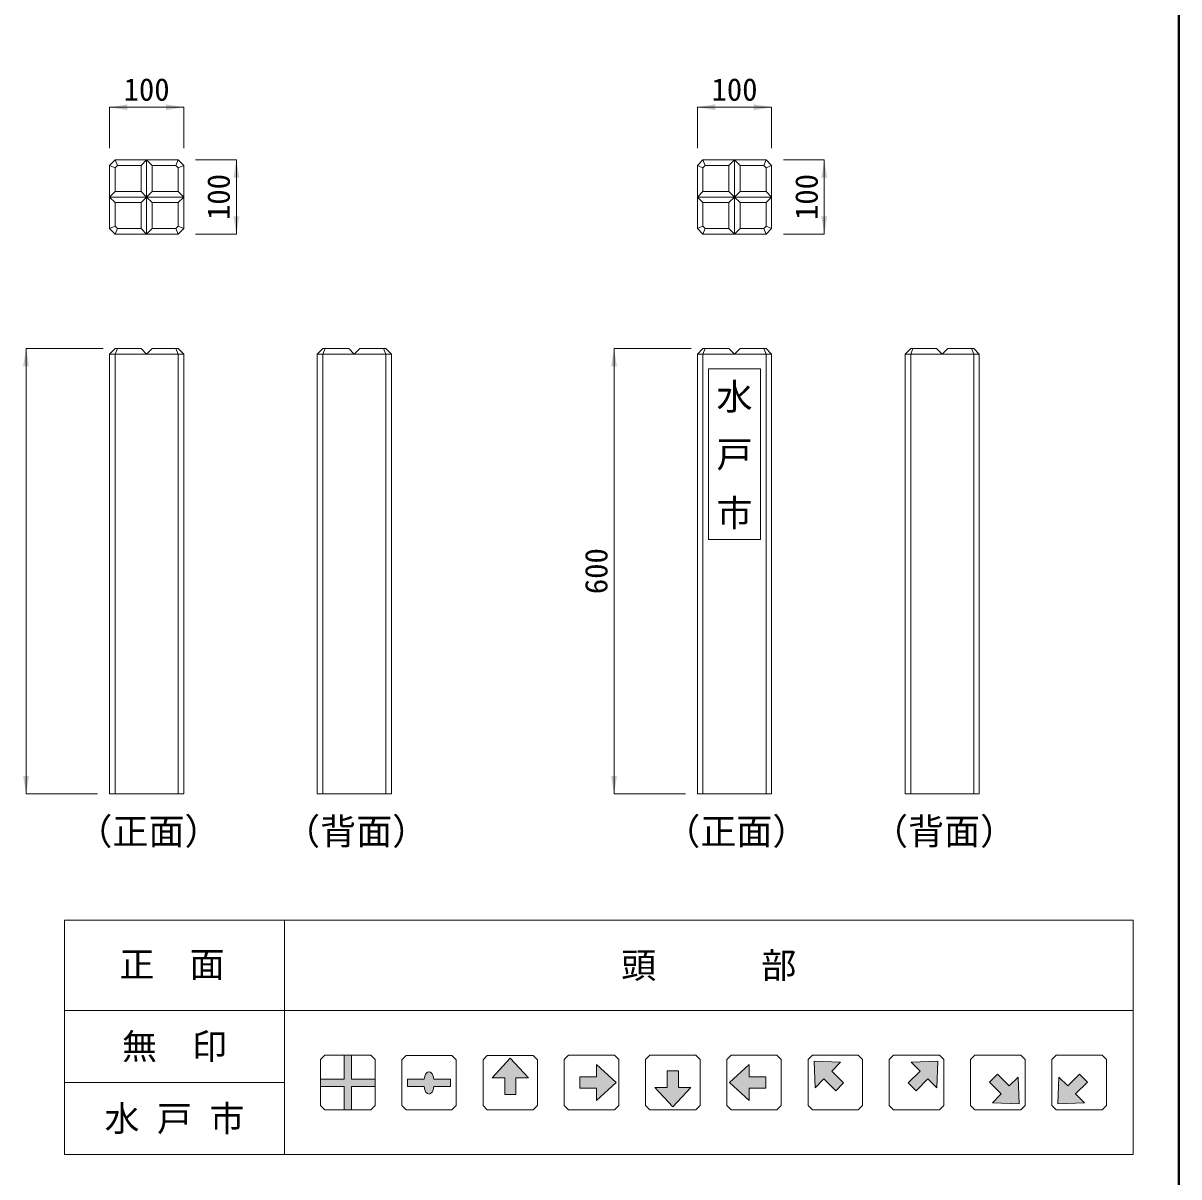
# Model space of a CAD drawing. Units: millimetres at full size, sheet at 1:20. Extents: x -25 to 4175, y 3413 to 9353.
# Drawn here: x 2417 to 3975, y 4881 to 6436 of the extents above; entities that cross this region are included whole.
import ezdxf
from ezdxf.enums import TextEntityAlignment as Align

# ---------------------------------------------------------------- set-up
doc = ezdxf.new("R2010")
doc.units = ezdxf.units.MM
doc.header["$LTSCALE"] = 20
for name, color, linetype, lineweight in [('0_2', 7, 'Continuous', 9), ('図枠', 7, 'Continuous', 5), ('寸法線', 7, 'Continuous', 9), ('本体', 7, 'Continuous', 9)]:
    doc.layers.add(name, color=color, linetype=linetype, lineweight=lineweight)
doc.layers.add('_0-0_', color=7, linetype='Continuous')
doc.layers.add('ハッチング', color=7, linetype='Continuous')
doc.styles.add('ＭＳ ゴシック', font='')
doc.styles.get('ＭＳ ゴシック').set_extended_font_data('MS Gothic')

# ---------------------------------------------------------------- blocks, each defined once
blk = doc.blocks.new('filled_arrow')
at = {"color": 0, "linetype": 'Continuous', "lineweight": -2}
blk.add_solid([(7.5, 1.25), (0, 0), (7.5, -1.25)], dxfattribs=at)

msp = doc.modelspace()

# ---------------------------------------------------------------- hatches: boundary and pattern name
at = {"layer": 'ハッチング'}
for points in [[(2849.6, 5003.36), (2849.6, 4971.91), (2859.6, 4971.91), (2859.6, 5003.36), (2891.35, 5003.36), (2891.35, 5013.06), (2859.6, 5013.06), (2859.6, 5045.41), (2849.6, 5045.41), (2849.6, 5013.06), (2817.85, 5013.06), (2817.85, 5003.36)], [(3081.1, 5015.11), (3097.98, 5015.11), (3073.6, 5041.36), (3049.23, 5015.11), (3066.1, 5015.11), (3066.1, 4992.61), (3081.1, 4992.61)], [(3189.85, 5016.16), (3167.35, 5016.16), (3167.35, 5001.16), (3189.85, 5001.16), (3189.85, 4984.29), (3216.1, 5008.66), (3189.85, 5033.04)], [(3369.1, 5008.66), (3395.35, 4984.29), (3395.35, 5001.16), (3417.85, 5001.16), (3417.85, 5016.16), (3395.35, 5016.16), (3395.35, 5033.04)], [(3483.02, 5037.24), (3484.34, 5001.45), (3496.28, 5013.38), (3512.19, 4997.47), (3522.79, 5008.08), (3506.88, 5023.99), (3518.81, 5035.92)], [(3625.82, 5023.99), (3609.91, 5008.08), (3620.52, 4997.47), (3636.43, 5013.38), (3648.36, 5001.45), (3649.68, 5037.24), (3613.89, 5035.92)], [(3316.98, 5001.91), (3300.1, 5001.91), (3300.1, 5024.41), (3285.1, 5024.41), (3285.1, 5001.91), (3268.23, 5001.91), (3292.6, 4975.66)], [(3757.86, 5015.87), (3745.93, 5003.94), (3730.02, 5019.85), (3719.41, 5009.24), (3735.32, 4993.33), (3723.39, 4981.4), (3759.18, 4980.08)], [(3811.52, 4980.08), (3847.31, 4981.4), (3835.38, 4993.33), (3851.29, 5009.24), (3840.69, 5019.85), (3824.78, 5003.94), (3812.84, 5015.87)]]:
    msp.add_hatch(color=256, dxfattribs=at).paths.add_polyline_path(points)
h = msp.add_hatch(color=256, dxfattribs=at)
edge = h.paths.add_edge_path()
edge.add_ellipse((2964.1, 5008.06), major_axis=(0, 15), ratio=0.4732853, start_angle=126.76045, end_angle=-126.76045)
edge.add_line((2970.79, 5003.06), (2992.91, 5003.06))
edge.add_line((2992.91, 5003.06), (2992.91, 5013.06))
edge.add_line((2992.91, 5013.06), (2970.79, 5013.06))
edge.add_ellipse((2964.1, 5008.06), major_axis=(0, 15), ratio=0.4732853, start_angle=-53.23955, end_angle=53.23955)
edge.add_line((2957.41, 5013.06), (2935.29, 5013.06))
edge.add_line((2935.29, 5013.06), (2935.29, 5003.06))
edge.add_line((2935.29, 5003.06), (2957.41, 5003.06))

# ---------------------------------------------------------------- linework, layer by layer
at = {"layer": '0_2', "lineweight": 13}
for p, q in [((3912.85, 5227.43), (2473.03, 5227.43)), ((2473.03, 4911.66), (2473.03, 5227.43)), ((2769.25, 4911.66), (2769.25, 5227.43)), ((3912.85, 4911.66), (3912.85, 5227.43)), ((2473.03, 5105.66), (3912.85, 5105.66)), ((2849.6, 5045.41), (2849.6, 5013.06)), ((2859.6, 5045.41), (2859.6, 5013.06)), ((2473.03, 5008.66), (2769.25, 5008.66)), ((2817.85, 5013.06), (2849.6, 5013.06)), ((2817.85, 5003.36), (2849.6, 5003.36)), ((2849.6, 5003.36), (2849.6, 4971.91)), ((2859.6, 5013.06), (2891.35, 5013.06)), ((2859.6, 5003.36), (2891.35, 5003.36)), ((2859.6, 5003.36), (2859.6, 4971.91)), ((2935.29, 5013.06), (2957.41, 5013.06)), ((2935.29, 5003.06), (2935.29, 5013.06)), ((2935.29, 5003.06), (2957.41, 5003.06)), ((2992.91, 5013.06), (2970.79, 5013.06)), ((2992.91, 5003.06), (2970.79, 5003.06)), ((2992.91, 5003.06), (2992.91, 5013.06)), ((3912.85, 4911.66), (2473.03, 4911.66))]:
    msp.add_line(p, q, dxfattribs=at)
at = {"layer": '0_2'}
for p, q in [((3073.6, 5041.36), (3049.23, 5015.11)), ((3073.6, 5041.36), (3097.98, 5015.11)), ((3189.85, 5016.16), (3189.85, 5033.04)), ((3216.1, 5008.66), (3189.85, 5033.04)), ((3369.1, 5008.66), (3395.35, 5033.04)), ((3395.35, 5016.16), (3395.35, 5033.04)), ((3483.02, 5037.24), (3484.34, 5001.45)), ((3483.02, 5037.24), (3518.81, 5035.92)), ((3506.88, 5023.99), (3518.81, 5035.92)), ((3649.68, 5037.24), (3613.89, 5035.92)), ((3625.82, 5023.99), (3613.89, 5035.92)), ((3649.68, 5037.24), (3648.36, 5001.45)), ((3167.35, 5001.16), (3167.35, 5016.16)), ((3167.35, 5016.16), (3189.85, 5016.16)), ((3285.1, 5024.41), (3300.1, 5024.41)), ((3285.1, 5024.41), (3285.1, 5001.91)), ((3300.1, 5024.41), (3300.1, 5001.91)), ((3417.85, 5016.16), (3395.35, 5016.16)), ((3417.85, 5001.16), (3417.85, 5016.16)), ((3522.79, 5008.08), (3506.88, 5023.99)), ((3609.91, 5008.08), (3625.82, 5023.99)), ((3730.02, 5019.85), (3719.41, 5009.24)), ((3730.02, 5019.85), (3745.93, 5003.94)), ((3745.93, 5003.94), (3757.86, 5015.87)), ((3759.18, 4980.08), (3757.86, 5015.87)), ((3811.52, 4980.08), (3812.84, 5015.87)), ((3824.78, 5003.94), (3812.84, 5015.87)), ((3840.69, 5019.85), (3824.78, 5003.94)), ((3840.69, 5019.85), (3851.29, 5009.24)), ((3066.1, 5015.11), (3049.23, 5015.11)), ((3066.1, 4992.61), (3066.1, 5015.11)), ((3081.1, 4992.61), (3081.1, 5015.11)), ((3081.1, 5015.11), (3097.98, 5015.11)), ((3167.35, 5001.16), (3189.85, 5001.16)), ((3216.1, 5008.66), (3189.85, 4984.29)), ((3189.85, 5001.16), (3189.85, 4984.29)), ((3285.1, 5001.91), (3268.23, 5001.91)), ((3292.6, 4975.66), (3268.23, 5001.91)), ((3292.6, 4975.66), (3316.98, 5001.91)), ((3300.1, 5001.91), (3316.98, 5001.91)), ((3369.1, 5008.66), (3395.35, 4984.29)), ((3417.85, 5001.16), (3395.35, 5001.16)), ((3395.35, 5001.16), (3395.35, 4984.29)), ((3496.28, 5013.38), (3484.34, 5001.45)), ((3512.19, 4997.47), (3496.28, 5013.38)), ((3512.19, 4997.47), (3522.79, 5008.08)), ((3620.52, 4997.47), (3609.91, 5008.08)), ((3620.52, 4997.47), (3636.43, 5013.38)), ((3636.43, 5013.38), (3648.36, 5001.45)), ((3719.41, 5009.24), (3735.32, 4993.33)), ((3851.29, 5009.24), (3835.38, 4993.33)), ((3066.1, 4992.61), (3081.1, 4992.61)), ((3735.32, 4993.33), (3723.39, 4981.4)), ((3835.38, 4993.33), (3847.31, 4981.4)), ((3759.18, 4980.08), (3723.39, 4981.4)), ((3811.52, 4980.08), (3847.31, 4981.4))]:
    msp.add_line(p, q, dxfattribs=at)
at = {"layer": '0_2', "lineweight": 13}
for points in [[(2817.85, 5039.58), (2823.68, 5045.41), (2885.52, 5045.41), (2891.35, 5039.58), (2891.35, 4977.74), (2885.52, 4971.91), (2823.68, 4971.91), (2817.85, 4977.74)], [(2927.35, 5039.28), (2933.18, 5045.11), (2995.02, 5045.11), (3000.85, 5039.28), (3000.85, 4977.44), (2995.02, 4971.61), (2933.18, 4971.61), (2927.35, 4977.44)], [(3036.85, 5039.28), (3042.68, 5045.11), (3104.52, 5045.11), (3110.35, 5039.28), (3110.35, 4977.44), (3104.52, 4971.61), (3042.68, 4971.61), (3036.85, 4977.44)], [(3214.02, 4971.91), (3219.85, 4977.74), (3219.85, 5039.58), (3214.02, 5045.41), (3152.18, 5045.41), (3146.35, 5039.58), (3146.35, 4977.74), (3152.18, 4971.91)], [(3255.85, 4977.74), (3261.68, 4971.91), (3323.52, 4971.91), (3329.35, 4977.74), (3329.35, 5039.58), (3323.52, 5045.41), (3261.68, 5045.41), (3255.85, 5039.58)], [(3371.18, 4971.91), (3365.35, 4977.74), (3365.35, 5039.58), (3371.18, 5045.41), (3433.02, 5045.41), (3438.85, 5039.58), (3438.85, 4977.74), (3433.02, 4971.91)], [(3480.68, 4971.91), (3474.85, 4977.74), (3474.85, 5039.58), (3480.68, 5045.41), (3542.52, 5045.41), (3548.35, 5039.58), (3548.35, 4977.74), (3542.52, 4971.91)], [(3652.02, 4971.91), (3657.85, 4977.74), (3657.85, 5039.58), (3652.02, 5045.41), (3590.18, 5045.41), (3584.35, 5039.58), (3584.35, 4977.74), (3590.18, 4971.91)], [(3761.52, 5045.41), (3767.35, 5039.58), (3767.35, 4977.74), (3761.52, 4971.91), (3699.68, 4971.91), (3693.85, 4977.74), (3693.85, 5039.58), (3699.68, 5045.41)], [(3809.18, 5045.41), (3803.35, 5039.58), (3803.35, 4977.74), (3809.18, 4971.91), (3871.02, 4971.91), (3876.85, 4977.74), (3876.85, 5039.58), (3871.02, 5045.41)]]:
    msp.add_lwpolyline(points, close=True, dxfattribs=at)
for start_param, end_param in [(5.0522259, 7.5141447), (1.9106332, 4.3725521)]:
    msp.add_ellipse((2964.1, 5008.06), major_axis=(0, 15), ratio=0.473285, start_param=start_param, end_param=end_param, dxfattribs=at)
at = {"layer": '図枠', "lineweight": 40}
msp.add_line((3974.6, 9152.92), (3974.6, 3612.92), dxfattribs=at)
at = {"layer": '寸法線'}
for p, q in [((2533.51, 6322.92), (2633.51, 6322.92)), ((2533.51, 6268), (2533.51, 6322.92)), ((2633.51, 6268), (2633.51, 6322.92)), ((3325.78, 6322.92), (3425.78, 6322.92)), ((3325.78, 6268), (3325.78, 6322.92)), ((3425.78, 6268), (3425.78, 6322.92)), ((2649.51, 6252), (2704.47, 6252)), ((2704.47, 6252), (2704.47, 6152)), ((3441.78, 6252), (3496.74, 6252)), ((3496.74, 6252), (3496.74, 6152)), ((2649.51, 6152), (2704.47, 6152)), ((3441.78, 6152), (3496.74, 6152)), ((2421.11, 5397.76), (2421.11, 5997.76)), ((2525.01, 5997.76), (2421.11, 5997.76)), ((3213.38, 5397.76), (3213.38, 5997.76)), ((3317.28, 5997.76), (3213.38, 5997.76)), ((2517.51, 5397.76), (2421.11, 5397.76)), ((3309.78, 5397.76), (3213.38, 5397.76))]:
    msp.add_line(p, q, dxfattribs=at)
at = {"layer": '本体', "color": 2, "lineweight": 13}
for p, q in [((2533.51, 6244.5), (2541.01, 6252)), ((2541.01, 6252), (2626.01, 6252)), ((2626.01, 6252), (2633.51, 6244.5)), ((3325.78, 6244.5), (3333.28, 6252)), ((3333.28, 6252), (3418.28, 6252)), ((3418.28, 6252), (3425.78, 6244.5)), ((2533.51, 6244.5), (2533.51, 6159.5)), ((2633.51, 6244.5), (2633.51, 6159.5)), ((3325.78, 6244.5), (3325.78, 6159.5)), ((3425.78, 6244.5), (3425.78, 6159.5)), ((2541.01, 6152), (2533.51, 6159.5)), ((2633.51, 6159.5), (2626.01, 6152)), ((3333.28, 6152), (3325.78, 6159.5)), ((3425.78, 6159.5), (3418.28, 6152)), ((2626.01, 6152), (2541.01, 6152)), ((3418.28, 6152), (3333.28, 6152)), ((2533.51, 5990.26), (2541.01, 5997.76)), ((2576.01, 5997.76), (2541.01, 5997.76)), ((2576.01, 5997.76), (2583.51, 5990.26)), ((2583.51, 5990.26), (2591.01, 5997.76)), ((2626.01, 5997.76), (2591.01, 5997.76)), ((2633.51, 5990.26), (2626.01, 5997.76)), ((2813.41, 5990.26), (2820.91, 5997.76)), ((2855.91, 5997.76), (2820.91, 5997.76)), ((2855.91, 5997.76), (2863.41, 5990.26)), ((2863.41, 5990.26), (2870.91, 5997.76)), ((2905.91, 5997.76), (2870.91, 5997.76)), ((2913.41, 5990.26), (2905.91, 5997.76)), ((3325.78, 5990.26), (3333.28, 5997.76)), ((3368.28, 5997.76), (3333.28, 5997.76)), ((3368.28, 5997.76), (3375.78, 5990.26)), ((3375.78, 5990.26), (3383.28, 5997.76)), ((3418.28, 5997.76), (3383.28, 5997.76)), ((3425.78, 5990.26), (3418.28, 5997.76)), ((3605.68, 5990.26), (3613.18, 5997.76)), ((3648.18, 5997.76), (3613.18, 5997.76)), ((3648.18, 5997.76), (3655.68, 5990.26)), ((3655.68, 5990.26), (3663.18, 5997.76)), ((3698.18, 5997.76), (3663.18, 5997.76)), ((3705.68, 5990.26), (3698.18, 5997.76)), ((2533.51, 5990.26), (2533.51, 5397.76)), ((2633.51, 5990.26), (2633.51, 5397.76)), ((2813.41, 5990.26), (2813.41, 5397.76)), ((2913.41, 5990.26), (2913.41, 5397.76)), ((3325.78, 5990.26), (3325.78, 5397.76)), ((3425.78, 5990.26), (3425.78, 5397.76)), ((3605.68, 5990.26), (3605.68, 5397.76)), ((3705.68, 5990.26), (3705.68, 5397.76)), ((2633.51, 5397.76), (2533.51, 5397.76)), ((2913.41, 5397.76), (2813.41, 5397.76)), ((3425.78, 5397.76), (3325.78, 5397.76)), ((3705.68, 5397.76), (3605.68, 5397.76))]:
    msp.add_line(p, q, dxfattribs=at)
at = {"layer": '本体'}
for p, q in [((2544.11, 6244.5), (2541.01, 6252)), ((2583.51, 6252), (2576.01, 6244.5)), ((2583.51, 6252), (2583.51, 6152)), ((2583.51, 6252), (2591.01, 6244.5)), ((2622.9, 6244.5), (2626.01, 6252)), ((3336.39, 6244.5), (3333.28, 6252)), ((3375.78, 6252), (3368.28, 6244.5)), ((3375.78, 6252), (3375.78, 6152)), ((3375.78, 6252), (3383.28, 6244.5)), ((3415.18, 6244.5), (3418.28, 6252)), ((2541.01, 6241.39), (2533.51, 6244.5)), ((2541.01, 6241.39), (2544.11, 6244.5)), ((2541.01, 6241.39), (2541.01, 6209.5)), ((2544.11, 6244.5), (2576.01, 6244.5)), ((2576.01, 6209.5), (2576.01, 6244.5)), ((2622.9, 6244.5), (2591.01, 6244.5)), ((2591.01, 6209.5), (2591.01, 6244.5)), ((2622.9, 6244.5), (2626.01, 6241.39)), ((2626.01, 6241.39), (2633.51, 6244.5)), ((2626.01, 6241.39), (2626.01, 6209.5)), ((3333.28, 6241.39), (3325.78, 6244.5)), ((3333.28, 6241.39), (3336.39, 6244.5)), ((3333.28, 6241.39), (3333.28, 6209.5)), ((3336.39, 6244.5), (3368.28, 6244.5)), ((3368.28, 6209.5), (3368.28, 6244.5)), ((3415.18, 6244.5), (3383.28, 6244.5)), ((3383.28, 6209.5), (3383.28, 6244.5)), ((3415.18, 6244.5), (3418.28, 6241.39)), ((3418.28, 6241.39), (3425.78, 6244.5)), ((3418.28, 6241.39), (3418.28, 6209.5)), ((2533.51, 6202), (2541.01, 6209.5)), ((2533.51, 6202), (2633.51, 6202)), ((2533.51, 6202), (2541.01, 6194.5)), ((2576.01, 6209.5), (2541.01, 6209.5)), ((2583.51, 6202), (2576.01, 6209.5)), ((2583.51, 6202), (2576.01, 6194.5)), ((2583.51, 6202), (2591.01, 6209.5)), ((2583.51, 6202), (2591.01, 6194.5)), ((2591.01, 6209.5), (2626.01, 6209.5)), ((2633.51, 6202), (2626.01, 6209.5)), ((2633.51, 6202), (2626.01, 6194.5)), ((3325.78, 6202), (3333.28, 6209.5)), ((3325.78, 6202), (3425.78, 6202)), ((3325.78, 6202), (3333.28, 6194.5)), ((3368.28, 6209.5), (3333.28, 6209.5)), ((3375.78, 6202), (3368.28, 6209.5)), ((3375.78, 6202), (3368.28, 6194.5)), ((3375.78, 6202), (3383.28, 6209.5)), ((3375.78, 6202), (3383.28, 6194.5)), ((3383.28, 6209.5), (3418.28, 6209.5)), ((3425.78, 6202), (3418.28, 6209.5)), ((3425.78, 6202), (3418.28, 6194.5)), ((2541.01, 6162.61), (2541.01, 6194.5)), ((2576.01, 6194.5), (2541.01, 6194.5)), ((2576.01, 6194.5), (2576.01, 6159.5)), ((2591.01, 6194.5), (2626.01, 6194.5)), ((2591.01, 6194.5), (2591.01, 6159.5)), ((2626.01, 6162.61), (2626.01, 6194.5)), ((3333.28, 6162.61), (3333.28, 6194.5)), ((3368.28, 6194.5), (3333.28, 6194.5)), ((3368.28, 6194.5), (3368.28, 6159.5)), ((3383.28, 6194.5), (3418.28, 6194.5)), ((3383.28, 6194.5), (3383.28, 6159.5)), ((3418.28, 6162.61), (3418.28, 6194.5)), ((2541.01, 6162.61), (2533.51, 6159.5)), ((2544.11, 6159.5), (2541.01, 6162.61)), ((2544.11, 6159.5), (2541.01, 6152)), ((2544.11, 6159.5), (2576.01, 6159.5)), ((2583.51, 6152), (2576.01, 6159.5)), ((2583.51, 6152), (2591.01, 6159.5)), ((2622.9, 6159.5), (2591.01, 6159.5)), ((2626.01, 6162.61), (2622.9, 6159.5)), ((2622.9, 6159.5), (2626.01, 6152)), ((2626.01, 6162.61), (2633.51, 6159.5)), ((3333.28, 6162.61), (3325.78, 6159.5)), ((3336.39, 6159.5), (3333.28, 6162.61)), ((3336.39, 6159.5), (3333.28, 6152)), ((3336.39, 6159.5), (3368.28, 6159.5)), ((3375.78, 6152), (3368.28, 6159.5)), ((3375.78, 6152), (3383.28, 6159.5)), ((3415.18, 6159.5), (3383.28, 6159.5)), ((3418.28, 6162.61), (3415.18, 6159.5)), ((3415.18, 6159.5), (3418.28, 6152)), ((3418.28, 6162.61), (3425.78, 6159.5)), ((2541.01, 5990.26), (2544.11, 5997.76)), ((2626.01, 5990.26), (2622.9, 5997.76)), ((2820.91, 5990.26), (2824.01, 5997.76)), ((2905.91, 5990.26), (2902.8, 5997.76)), ((3333.28, 5990.26), (3336.39, 5997.76)), ((3418.28, 5990.26), (3415.18, 5997.76)), ((3613.18, 5990.26), (3616.29, 5997.76)), ((3698.18, 5990.26), (3695.07, 5997.76)), ((2533.51, 5990.26), (2633.51, 5990.26)), ((2541.01, 5990.26), (2541.01, 5397.76)), ((2626.01, 5990.26), (2626.01, 5397.76)), ((2813.41, 5990.26), (2913.41, 5990.26)), ((2820.91, 5990.26), (2820.91, 5397.76)), ((2905.91, 5990.26), (2905.91, 5397.76)), ((3325.78, 5990.26), (3425.78, 5990.26)), ((3333.28, 5990.26), (3333.28, 5397.76)), ((3418.28, 5990.26), (3418.28, 5397.76)), ((3605.68, 5990.26), (3705.68, 5990.26)), ((3613.18, 5990.26), (3613.18, 5397.76)), ((3698.18, 5990.26), (3698.18, 5397.76))]:
    msp.add_line(p, q, dxfattribs=at)
at = {"layer": '本体', "color": 2}
for p, q in [((3340.78, 5970.26), (3340.78, 5740.26)), ((3410.78, 5970.26), (3340.78, 5970.26)), ((3410.78, 5740.26), (3410.78, 5970.26)), ((3340.78, 5740.26), (3410.78, 5740.26))]:
    msp.add_line(p, q, dxfattribs=at)

# ---------------------------------------------------------------- block references
at = {"layer": '寸法線', "xscale": 3.2, "yscale": 3.2}
for p in [(2533.51, 6322.92), (3325.78, 6322.92)]:
    msp.add_blockref('filled_arrow', p, dxfattribs=at)
for p, rotation in [((2633.51, 6322.92), 180), ((3425.78, 6322.92), 180), ((2704.47, 6252), 270), ((3496.74, 6252), 270), ((2704.47, 6152), 90), ((3496.74, 6152), 90), ((2421.11, 5997.76), 270), ((3213.38, 5997.76), 270), ((2421.11, 5397.76), 90), ((3213.38, 5397.76), 90)]:
    msp.add_blockref('filled_arrow', p, dxfattribs=dict(at, rotation=rotation))

# ---------------------------------------------------------------- texts
at = {"layer": '0_2', "style": 'ＭＳ ゴシック'}
for s, height, p in [('（正面）', 35.6, (2488.9, 5318.62)), ('（背面）', 35.6, (2768.8, 5318.62)), ('（正面）', 35.6, (3281.18, 5318.62)), ('（背面）', 35.6, (3561.08, 5318.62)), ('正\u3000面', 34.61, (2546.92, 5140.18))]:
    msp.add_text(s, height=height, dxfattribs=at).set_placement(p, align=Align.BOTTOM_LEFT)
for s, p in [('頭\u3000\u3000\u3000部', (3341.05, 5166.55)), ('無\u3000印', (2621.14, 5057.16)), ('水 戸 市', (2621.14, 4960.16))]:
    msp.add_text(s, height=34.61, dxfattribs=at).set_placement(p, align=Align.MIDDLE_CENTER)
at = {"layer": '_0-0_', "style": 'ＭＳ ゴシック'}
for s, p in [('水', (3375.78, 5932.96)), ('戸', (3375.78, 5855.26)), ('市', (3375.78, 5776.11))]:
    msp.add_text(s, height=35.6, dxfattribs=at).set_placement(p, align=Align.MIDDLE_CENTER)
at = {"layer": '寸法線', "style": 'ＭＳ ゴシック'}
for p in [(2583.51, 6346.92), (3375.78, 6346.92)]:
    msp.add_text('100', height=30.38, dxfattribs=at).set_placement(p, align=Align.MIDDLE_CENTER)
for s, p in [('100', (2680.47, 6202)), ('100', (3472.74, 6202)), ('600', (3189.38, 5697.76))]:
    msp.add_text(s, height=30.38, rotation=90, dxfattribs=at).set_placement(p, align=Align.MIDDLE_CENTER)

doc.saveas('drawing.dxf')
